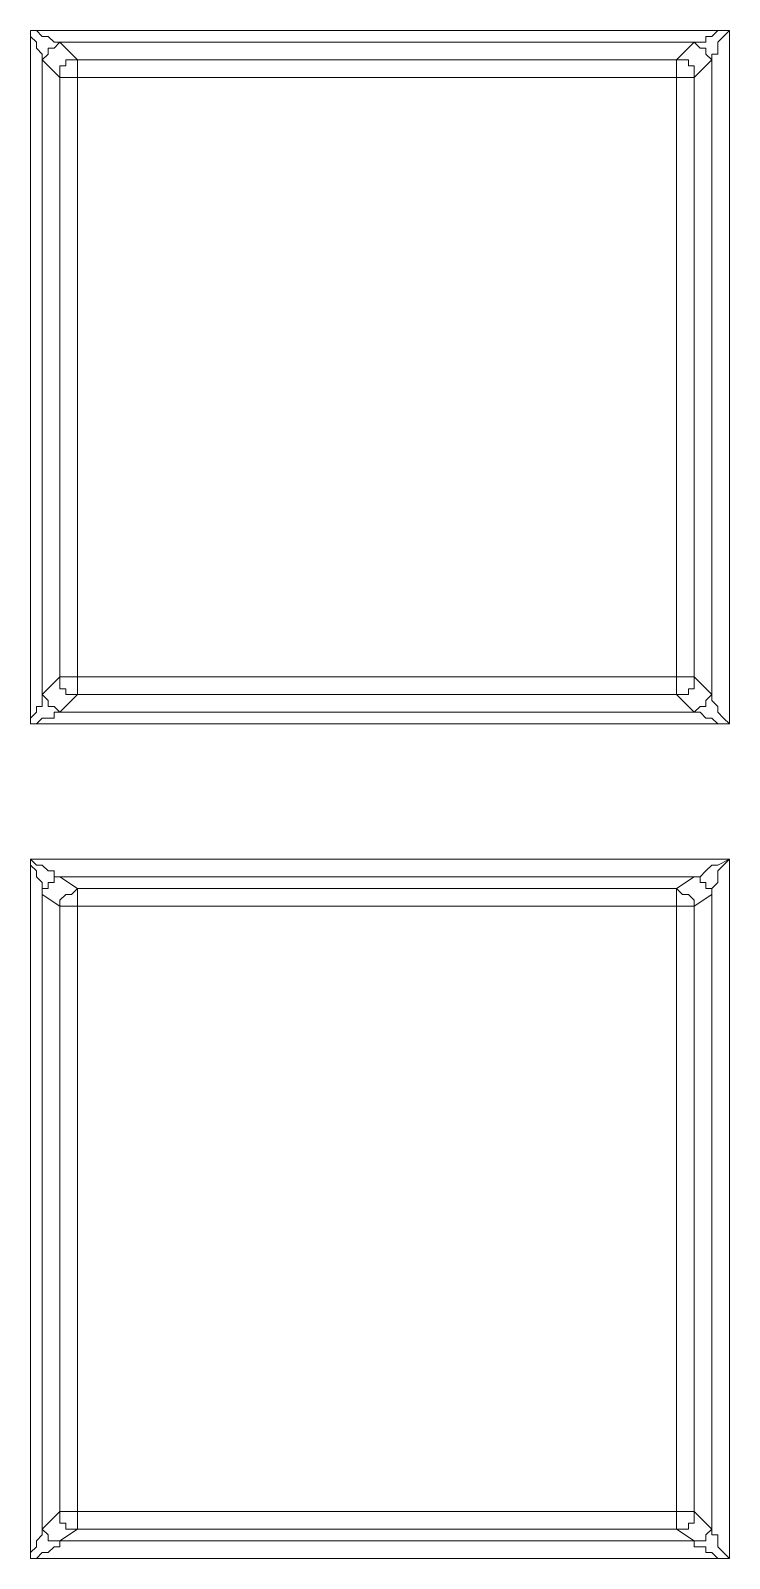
# Model space of a CAD drawing. Header units: centimetres. Extents: x -12.2 to 12.2, y -6.1 to 6.1.
# Drawn here: x -10.753 to -10.334, y -1.219 to -0.302 of the extents above; entities that cross this region are included whole.
import ezdxf

# ---------------------------------------------------------------- set-up
doc = ezdxf.new("R2010")
doc.units = ezdxf.units.CM
doc.header["$MEASUREMENT"] = 0
doc.layers.add('Camada 1', color=7, linetype='Continuous')

msp = doc.modelspace()

# ---------------------------------------------------------------- linework, layer by layer
at = {"layer": 'Camada 1', "lineweight": 9}
for points in [[(-10.75331, -0.3017), (-10.75331, -0.3017), (-10.33351, -0.3017), (-10.33351, -0.3017)], [(-10.75331, -0.71798), (-10.75331, -0.71798), (-10.75331, -0.3017), (-10.75331, -0.3017)], [(-10.33351, -0.3017), (-10.33351, -0.3017), (-10.33351, -0.71798), (-10.33351, -0.71798)], [(-10.35467, -0.30876), (-10.35467, -0.30876), (-10.73567, -0.30876), (-10.73567, -0.30876)], [(-10.73567, -0.30876), (-10.73567, -0.30876), (-10.72509, -0.31934), (-10.72509, -0.31934)], [(-10.36526, -0.31934), (-10.36526, -0.31934), (-10.35467, -0.30876), (-10.35467, -0.30876)], [(-10.74626, -0.31934), (-10.74626, -0.31934), (-10.74626, -0.70034), (-10.74626, -0.70034)], [(-10.73567, -0.32992), (-10.73567, -0.32992), (-10.74626, -0.31934), (-10.74626, -0.31934)], [(-10.72509, -0.31934), (-10.72509, -0.31934), (-10.36526, -0.31934), (-10.36526, -0.31934)], [(-10.34409, -0.31934), (-10.34409, -0.31934), (-10.35467, -0.32992), (-10.35467, -0.32992)], [(-10.34409, -0.70034), (-10.34409, -0.70034), (-10.34409, -0.31934), (-10.34409, -0.31934)], [(-10.73567, -0.68976), (-10.73567, -0.68976), (-10.73567, -0.32992), (-10.73567, -0.32992)], [(-10.36526, -0.32992), (-10.36526, -0.32992), (-10.72509, -0.32992), (-10.72509, -0.32992)], [(-10.72509, -0.32992), (-10.72509, -0.32992), (-10.72509, -0.68976), (-10.72509, -0.68976)], [(-10.36526, -0.68976), (-10.36526, -0.68976), (-10.36526, -0.32992), (-10.36526, -0.32992)], [(-10.35467, -0.32992), (-10.35467, -0.32992), (-10.35467, -0.68976), (-10.35467, -0.68976)], [(-10.74626, -0.70034), (-10.74626, -0.70034), (-10.73567, -0.68976), (-10.73567, -0.68976)], [(-10.72509, -0.68976), (-10.72509, -0.68976), (-10.36526, -0.68976), (-10.36526, -0.68976)], [(-10.35467, -0.68976), (-10.35467, -0.68976), (-10.34409, -0.70034), (-10.34409, -0.70034)], [(-10.72509, -0.70034), (-10.72509, -0.70034), (-10.73567, -0.71092), (-10.73567, -0.71092)], [(-10.36526, -0.70034), (-10.36526, -0.70034), (-10.72509, -0.70034), (-10.72509, -0.70034)], [(-10.35467, -0.71092), (-10.35467, -0.71092), (-10.36526, -0.70034), (-10.36526, -0.70034)], [(-10.73567, -0.71092), (-10.73567, -0.71092), (-10.35467, -0.71092), (-10.35467, -0.71092)], [(-10.33351, -0.71798), (-10.33351, -0.71798), (-10.75331, -0.71798), (-10.75331, -0.71798)], [(-10.75331, -0.79912), (-10.75331, -0.79912), (-10.33351, -0.79912), (-10.33351, -0.79912)], [(-10.75331, -1.21892), (-10.75331, -1.21892), (-10.75331, -0.79912), (-10.75331, -0.79912)], [(-10.33351, -0.79912), (-10.33351, -0.79912), (-10.33351, -1.21892), (-10.33351, -1.21892)], [(-10.35467, -0.8097), (-10.35467, -0.8097), (-10.73567, -0.8097), (-10.73567, -0.8097)], [(-10.73567, -0.8097), (-10.73567, -0.8097), (-10.72509, -0.81676), (-10.72509, -0.81676)], [(-10.36526, -0.81676), (-10.36526, -0.81676), (-10.35467, -0.8097), (-10.35467, -0.8097)], [(-10.74626, -0.82028), (-10.74626, -0.82028), (-10.74626, -1.20128), (-10.74626, -1.20128)], [(-10.73567, -0.82734), (-10.73567, -0.82734), (-10.74626, -0.82028), (-10.74626, -0.82028)], [(-10.72509, -0.81676), (-10.72509, -0.81676), (-10.36526, -0.81676), (-10.36526, -0.81676)], [(-10.34409, -0.82028), (-10.34409, -0.82028), (-10.35467, -0.82734), (-10.35467, -0.82734)], [(-10.34409, -1.20128), (-10.34409, -1.20128), (-10.34409, -0.82028), (-10.34409, -0.82028)], [(-10.73567, -1.1907), (-10.73567, -1.1907), (-10.73567, -0.82734), (-10.73567, -0.82734)], [(-10.36526, -0.82734), (-10.36526, -0.82734), (-10.72509, -0.82734), (-10.72509, -0.82734)], [(-10.72509, -0.82734), (-10.72509, -0.82734), (-10.72509, -1.1907), (-10.72509, -1.1907)], [(-10.36526, -1.1907), (-10.36526, -1.1907), (-10.36526, -0.82734), (-10.36526, -0.82734)], [(-10.35467, -0.82734), (-10.35467, -0.82734), (-10.35467, -1.1907), (-10.35467, -1.1907)], [(-10.74626, -1.20128), (-10.74626, -1.20128), (-10.73567, -1.1907), (-10.73567, -1.1907)], [(-10.72509, -1.1907), (-10.72509, -1.1907), (-10.36526, -1.1907), (-10.36526, -1.1907)], [(-10.35467, -1.1907), (-10.35467, -1.1907), (-10.34409, -1.20128), (-10.34409, -1.20128)], [(-10.72509, -1.20128), (-10.72509, -1.20128), (-10.73567, -1.20834), (-10.73567, -1.20834)], [(-10.36526, -1.20128), (-10.36526, -1.20128), (-10.72509, -1.20128), (-10.72509, -1.20128)], [(-10.35467, -1.20834), (-10.35467, -1.20834), (-10.36526, -1.20128), (-10.36526, -1.20128)], [(-10.73567, -1.20834), (-10.73567, -1.20834), (-10.35467, -1.20834), (-10.35467, -1.20834)], [(-10.33351, -1.21892), (-10.33351, -1.21892), (-10.75331, -1.21892), (-10.75331, -1.21892)]]:
    msp.add_open_spline(points, degree=3, dxfattribs=at)
for points, knots in [([(-10.75331, -0.3017), (-10.75331, -0.3017), (-10.74979, -0.3017), (-10.74979, -0.3017), (-10.74979, -0.3017), (-10.74626, -0.30523), (-10.74626, -0.30523), (-10.74626, -0.30523), (-10.74273, -0.30523), (-10.74273, -0.30523), (-10.74273, -0.30523), (-10.7392, -0.30876), (-10.7392, -0.30876), (-10.7392, -0.30876), (-10.73567, -0.30876), (-10.73567, -0.30876)], [0, 0, 0, 0, 0.2, 0.2, 0.2, 0.4, 0.4, 0.4, 0.6, 0.6, 0.6, 0.8, 0.8, 0.8, 1, 1, 1, 1]), ([(-10.74626, -0.31934), (-10.74626, -0.31934), (-10.74626, -0.31934), (-10.74626, -0.31934), (-10.74626, -0.31934), (-10.74626, -0.31581), (-10.74626, -0.31581), (-10.74626, -0.31581), (-10.74979, -0.31228), (-10.74979, -0.31228), (-10.74979, -0.31228), (-10.74979, -0.30876), (-10.74979, -0.30876), (-10.74979, -0.30876), (-10.75331, -0.30523), (-10.75331, -0.30523), (-10.75331, -0.30523), (-10.75331, -0.3017), (-10.75331, -0.3017)], [0, 0, 0, 0, 0.166667, 0.166667, 0.166667, 0.333333, 0.333333, 0.333333, 0.5, 0.5, 0.5, 0.666667, 0.666667, 0.666667, 0.833333, 0.833333, 0.833333, 1, 1, 1, 1]), ([(-10.35467, -0.30876), (-10.35467, -0.30876), (-10.35467, -0.30876), (-10.35467, -0.30876), (-10.35467, -0.30876), (-10.35115, -0.30876), (-10.35115, -0.30876), (-10.35115, -0.30876), (-10.34762, -0.30876), (-10.34762, -0.30876), (-10.34762, -0.30876), (-10.34762, -0.30523), (-10.34762, -0.30523), (-10.34762, -0.30523), (-10.34409, -0.30523), (-10.34409, -0.30523), (-10.34409, -0.30523), (-10.34056, -0.3017), (-10.34056, -0.3017), (-10.34056, -0.3017), (-10.33351, -0.3017), (-10.33351, -0.3017)], [0, 0, 0, 0, 0.142857, 0.142857, 0.142857, 0.285714, 0.285714, 0.285714, 0.428571, 0.428571, 0.428571, 0.571429, 0.571429, 0.571429, 0.714286, 0.714286, 0.714286, 0.857143, 0.857143, 0.857143, 1, 1, 1, 1]), ([(-10.33351, -0.3017), (-10.33351, -0.3017), (-10.33704, -0.30523), (-10.33704, -0.30523), (-10.33704, -0.30523), (-10.34056, -0.30876), (-10.34056, -0.30876), (-10.34056, -0.30876), (-10.34056, -0.31228), (-10.34056, -0.31228), (-10.34056, -0.31228), (-10.34056, -0.31581), (-10.34056, -0.31581), (-10.34056, -0.31581), (-10.34409, -0.31581), (-10.34409, -0.31581), (-10.34409, -0.31581), (-10.34409, -0.31934), (-10.34409, -0.31934)], [0, 0, 0, 0, 0.166667, 0.166667, 0.166667, 0.333333, 0.333333, 0.333333, 0.5, 0.5, 0.5, 0.666667, 0.666667, 0.666667, 0.833333, 0.833333, 0.833333, 1, 1, 1, 1]), ([(-10.74626, -0.31934), (-10.74626, -0.31934), (-10.74626, -0.31934), (-10.74626, -0.31934), (-10.74626, -0.31934), (-10.74273, -0.31581), (-10.74273, -0.31581), (-10.74273, -0.31581), (-10.74273, -0.31228), (-10.74273, -0.31228), (-10.74273, -0.31228), (-10.7392, -0.31228), (-10.7392, -0.31228), (-10.7392, -0.31228), (-10.73567, -0.30876), (-10.73567, -0.30876)], [0, 0, 0, 0, 0.2, 0.2, 0.2, 0.4, 0.4, 0.4, 0.6, 0.6, 0.6, 0.8, 0.8, 0.8, 1, 1, 1, 1]), ([(-10.34409, -0.31934), (-10.34409, -0.31934), (-10.34409, -0.31934), (-10.34409, -0.31934), (-10.34409, -0.31934), (-10.34762, -0.31581), (-10.34762, -0.31581), (-10.34762, -0.31581), (-10.34762, -0.31228), (-10.34762, -0.31228), (-10.34762, -0.31228), (-10.35115, -0.31228), (-10.35115, -0.31228), (-10.35115, -0.31228), (-10.35467, -0.30876), (-10.35467, -0.30876)], [0, 0, 0, 0, 0.2, 0.2, 0.2, 0.4, 0.4, 0.4, 0.6, 0.6, 0.6, 0.8, 0.8, 0.8, 1, 1, 1, 1]), ([(-10.73567, -0.32992), (-10.73567, -0.32992), (-10.73567, -0.3264), (-10.73567, -0.3264), (-10.73567, -0.3264), (-10.73567, -0.32287), (-10.73567, -0.32287), (-10.73567, -0.32287), (-10.73215, -0.32287), (-10.73215, -0.32287), (-10.73215, -0.32287), (-10.73215, -0.31934), (-10.73215, -0.31934), (-10.73215, -0.31934), (-10.72862, -0.31934), (-10.72862, -0.31934), (-10.72862, -0.31934), (-10.72509, -0.31934), (-10.72509, -0.31934)], [0, 0, 0, 0, 0.166667, 0.166667, 0.166667, 0.333333, 0.333333, 0.333333, 0.5, 0.5, 0.5, 0.666667, 0.666667, 0.666667, 0.833333, 0.833333, 0.833333, 1, 1, 1, 1]), ([(-10.72509, -0.32992), (-10.72509, -0.32992), (-10.72509, -0.3264), (-10.72509, -0.3264), (-10.72509, -0.3264), (-10.72509, -0.32287), (-10.72509, -0.32287), (-10.72509, -0.32287), (-10.72509, -0.31934), (-10.72509, -0.31934)], [0, 0, 0, 0, 0.333333, 0.333333, 0.333333, 0.666667, 0.666667, 0.666667, 1, 1, 1, 1]), ([(-10.35467, -0.32992), (-10.35467, -0.32992), (-10.35467, -0.3264), (-10.35467, -0.3264), (-10.35467, -0.3264), (-10.35467, -0.32287), (-10.35467, -0.32287), (-10.35467, -0.32287), (-10.3582, -0.32287), (-10.3582, -0.32287), (-10.3582, -0.32287), (-10.3582, -0.31934), (-10.3582, -0.31934), (-10.3582, -0.31934), (-10.36173, -0.31934), (-10.36173, -0.31934), (-10.36173, -0.31934), (-10.36526, -0.31934), (-10.36526, -0.31934)], [0, 0, 0, 0, 0.166667, 0.166667, 0.166667, 0.333333, 0.333333, 0.333333, 0.5, 0.5, 0.5, 0.666667, 0.666667, 0.666667, 0.833333, 0.833333, 0.833333, 1, 1, 1, 1]), ([(-10.36526, -0.32992), (-10.36526, -0.32992), (-10.36526, -0.3264), (-10.36526, -0.3264), (-10.36526, -0.3264), (-10.36526, -0.32287), (-10.36526, -0.32287), (-10.36526, -0.32287), (-10.36526, -0.31934), (-10.36526, -0.31934)], [0, 0, 0, 0, 0.333333, 0.333333, 0.333333, 0.666667, 0.666667, 0.666667, 1, 1, 1, 1]), ([(-10.73567, -0.32992), (-10.73567, -0.32992), (-10.73567, -0.32992), (-10.73567, -0.32992), (-10.73567, -0.32992), (-10.73215, -0.32992), (-10.73215, -0.32992), (-10.73215, -0.32992), (-10.72862, -0.32992), (-10.72862, -0.32992), (-10.72862, -0.32992), (-10.72509, -0.32992), (-10.72509, -0.32992)], [0, 0, 0, 0, 0.25, 0.25, 0.25, 0.5, 0.5, 0.5, 0.75, 0.75, 0.75, 1, 1, 1, 1]), ([(-10.36526, -0.32992), (-10.36526, -0.32992), (-10.36173, -0.32992), (-10.36173, -0.32992), (-10.36173, -0.32992), (-10.3582, -0.32992), (-10.3582, -0.32992), (-10.3582, -0.32992), (-10.35467, -0.32992), (-10.35467, -0.32992)], [0, 0, 0, 0, 0.333333, 0.333333, 0.333333, 0.666667, 0.666667, 0.666667, 1, 1, 1, 1]), ([(-10.73567, -0.68976), (-10.73567, -0.68976), (-10.73567, -0.69328), (-10.73567, -0.69328), (-10.73567, -0.69328), (-10.73567, -0.69681), (-10.73567, -0.69681), (-10.73567, -0.69681), (-10.73215, -0.69681), (-10.73215, -0.69681), (-10.73215, -0.69681), (-10.73215, -0.70034), (-10.73215, -0.70034), (-10.73215, -0.70034), (-10.72862, -0.70034), (-10.72862, -0.70034), (-10.72862, -0.70034), (-10.72509, -0.70034), (-10.72509, -0.70034)], [0, 0, 0, 0, 0.166667, 0.166667, 0.166667, 0.333333, 0.333333, 0.333333, 0.5, 0.5, 0.5, 0.666667, 0.666667, 0.666667, 0.833333, 0.833333, 0.833333, 1, 1, 1, 1]), ([(-10.73567, -0.68976), (-10.73567, -0.68976), (-10.73567, -0.68976), (-10.73567, -0.68976), (-10.73567, -0.68976), (-10.73215, -0.68976), (-10.73215, -0.68976), (-10.73215, -0.68976), (-10.72862, -0.68976), (-10.72862, -0.68976), (-10.72862, -0.68976), (-10.72509, -0.68976), (-10.72509, -0.68976)], [0, 0, 0, 0, 0.25, 0.25, 0.25, 0.5, 0.5, 0.5, 0.75, 0.75, 0.75, 1, 1, 1, 1]), ([(-10.72509, -0.70034), (-10.72509, -0.70034), (-10.72509, -0.70034), (-10.72509, -0.70034), (-10.72509, -0.70034), (-10.72509, -0.69681), (-10.72509, -0.69681), (-10.72509, -0.69681), (-10.72509, -0.69328), (-10.72509, -0.69328), (-10.72509, -0.69328), (-10.72509, -0.68976), (-10.72509, -0.68976)], [0, 0, 0, 0, 0.25, 0.25, 0.25, 0.5, 0.5, 0.5, 0.75, 0.75, 0.75, 1, 1, 1, 1]), ([(-10.36526, -0.70034), (-10.36526, -0.70034), (-10.36173, -0.70034), (-10.36173, -0.70034), (-10.36173, -0.70034), (-10.3582, -0.70034), (-10.3582, -0.70034), (-10.3582, -0.70034), (-10.3582, -0.69681), (-10.3582, -0.69681), (-10.3582, -0.69681), (-10.35467, -0.69681), (-10.35467, -0.69681), (-10.35467, -0.69681), (-10.35467, -0.69328), (-10.35467, -0.69328), (-10.35467, -0.69328), (-10.35467, -0.68976), (-10.35467, -0.68976)], [0, 0, 0, 0, 0.166667, 0.166667, 0.166667, 0.333333, 0.333333, 0.333333, 0.5, 0.5, 0.5, 0.666667, 0.666667, 0.666667, 0.833333, 0.833333, 0.833333, 1, 1, 1, 1]), ([(-10.36526, -0.70034), (-10.36526, -0.70034), (-10.36526, -0.70034), (-10.36526, -0.70034), (-10.36526, -0.70034), (-10.36526, -0.69681), (-10.36526, -0.69681), (-10.36526, -0.69681), (-10.36526, -0.69328), (-10.36526, -0.69328), (-10.36526, -0.69328), (-10.36526, -0.68976), (-10.36526, -0.68976)], [0, 0, 0, 0, 0.25, 0.25, 0.25, 0.5, 0.5, 0.5, 0.75, 0.75, 0.75, 1, 1, 1, 1]), ([(-10.36526, -0.68976), (-10.36526, -0.68976), (-10.36173, -0.68976), (-10.36173, -0.68976), (-10.36173, -0.68976), (-10.3582, -0.68976), (-10.3582, -0.68976), (-10.3582, -0.68976), (-10.35467, -0.68976), (-10.35467, -0.68976)], [0, 0, 0, 0, 0.333333, 0.333333, 0.333333, 0.666667, 0.666667, 0.666667, 1, 1, 1, 1]), ([(-10.75331, -0.71798), (-10.75331, -0.71798), (-10.75331, -0.71445), (-10.75331, -0.71445), (-10.75331, -0.71445), (-10.74979, -0.71092), (-10.74979, -0.71092), (-10.74979, -0.71092), (-10.74979, -0.70739), (-10.74979, -0.70739), (-10.74979, -0.70739), (-10.74626, -0.70739), (-10.74626, -0.70739), (-10.74626, -0.70739), (-10.74626, -0.70387), (-10.74626, -0.70387), (-10.74626, -0.70387), (-10.74626, -0.70034), (-10.74626, -0.70034)], [0, 0, 0, 0, 0.166667, 0.166667, 0.166667, 0.333333, 0.333333, 0.333333, 0.5, 0.5, 0.5, 0.666667, 0.666667, 0.666667, 0.833333, 0.833333, 0.833333, 1, 1, 1, 1]), ([(-10.74626, -0.70034), (-10.74626, -0.70034), (-10.74626, -0.70034), (-10.74626, -0.70034), (-10.74626, -0.70034), (-10.74273, -0.70387), (-10.74273, -0.70387), (-10.74273, -0.70387), (-10.74273, -0.70739), (-10.74273, -0.70739), (-10.74273, -0.70739), (-10.7392, -0.70739), (-10.7392, -0.70739), (-10.7392, -0.70739), (-10.73567, -0.71092), (-10.73567, -0.71092)], [0, 0, 0, 0, 0.2, 0.2, 0.2, 0.4, 0.4, 0.4, 0.6, 0.6, 0.6, 0.8, 0.8, 0.8, 1, 1, 1, 1]), ([(-10.35467, -0.71092), (-10.35467, -0.71092), (-10.35467, -0.71092), (-10.35467, -0.71092), (-10.35467, -0.71092), (-10.35115, -0.70739), (-10.35115, -0.70739), (-10.35115, -0.70739), (-10.34762, -0.70739), (-10.34762, -0.70739), (-10.34762, -0.70739), (-10.34762, -0.70387), (-10.34762, -0.70387), (-10.34762, -0.70387), (-10.34409, -0.70034), (-10.34409, -0.70034)], [0, 0, 0, 0, 0.2, 0.2, 0.2, 0.4, 0.4, 0.4, 0.6, 0.6, 0.6, 0.8, 0.8, 0.8, 1, 1, 1, 1]), ([(-10.34409, -0.70034), (-10.34409, -0.70034), (-10.34409, -0.70034), (-10.34409, -0.70034), (-10.34409, -0.70034), (-10.34409, -0.70387), (-10.34409, -0.70387), (-10.34409, -0.70387), (-10.34056, -0.70739), (-10.34056, -0.70739), (-10.34056, -0.70739), (-10.34056, -0.71092), (-10.34056, -0.71092), (-10.34056, -0.71092), (-10.33704, -0.71445), (-10.33704, -0.71445), (-10.33704, -0.71445), (-10.33351, -0.71798), (-10.33351, -0.71798)], [0, 0, 0, 0, 0.166667, 0.166667, 0.166667, 0.333333, 0.333333, 0.333333, 0.5, 0.5, 0.5, 0.666667, 0.666667, 0.666667, 0.833333, 0.833333, 0.833333, 1, 1, 1, 1]), ([(-10.73567, -0.71092), (-10.73567, -0.71092), (-10.73567, -0.71092), (-10.73567, -0.71092), (-10.73567, -0.71092), (-10.7392, -0.71092), (-10.7392, -0.71092), (-10.7392, -0.71092), (-10.7392, -0.71445), (-10.7392, -0.71445), (-10.7392, -0.71445), (-10.74273, -0.71445), (-10.74273, -0.71445), (-10.74273, -0.71445), (-10.74626, -0.71445), (-10.74626, -0.71445), (-10.74626, -0.71445), (-10.74979, -0.71798), (-10.74979, -0.71798), (-10.74979, -0.71798), (-10.75331, -0.71798), (-10.75331, -0.71798)], [0, 0, 0, 0, 0.142857, 0.142857, 0.142857, 0.285714, 0.285714, 0.285714, 0.428571, 0.428571, 0.428571, 0.571429, 0.571429, 0.571429, 0.714286, 0.714286, 0.714286, 0.857143, 0.857143, 0.857143, 1, 1, 1, 1]), ([(-10.33351, -0.71798), (-10.33351, -0.71798), (-10.34056, -0.71798), (-10.34056, -0.71798), (-10.34056, -0.71798), (-10.34409, -0.71445), (-10.34409, -0.71445), (-10.34409, -0.71445), (-10.34762, -0.71445), (-10.34762, -0.71445), (-10.34762, -0.71445), (-10.35115, -0.71092), (-10.35115, -0.71092), (-10.35115, -0.71092), (-10.35467, -0.71092), (-10.35467, -0.71092)], [0, 0, 0, 0, 0.2, 0.2, 0.2, 0.4, 0.4, 0.4, 0.6, 0.6, 0.6, 0.8, 0.8, 0.8, 1, 1, 1, 1]), ([(-10.75331, -0.79912), (-10.75331, -0.79912), (-10.74979, -0.80265), (-10.74979, -0.80265), (-10.74979, -0.80265), (-10.74626, -0.80265), (-10.74626, -0.80265), (-10.74626, -0.80265), (-10.74273, -0.80617), (-10.74273, -0.80617), (-10.74273, -0.80617), (-10.7392, -0.80617), (-10.7392, -0.80617), (-10.7392, -0.80617), (-10.7392, -0.8097), (-10.7392, -0.8097), (-10.7392, -0.8097), (-10.73567, -0.8097), (-10.73567, -0.8097)], [0, 0, 0, 0, 0.166667, 0.166667, 0.166667, 0.333333, 0.333333, 0.333333, 0.5, 0.5, 0.5, 0.666667, 0.666667, 0.666667, 0.833333, 0.833333, 0.833333, 1, 1, 1, 1]), ([(-10.74626, -0.82028), (-10.74626, -0.82028), (-10.74626, -0.82028), (-10.74626, -0.82028), (-10.74626, -0.82028), (-10.74626, -0.81676), (-10.74626, -0.81676), (-10.74626, -0.81676), (-10.74626, -0.81323), (-10.74626, -0.81323), (-10.74626, -0.81323), (-10.74979, -0.8097), (-10.74979, -0.8097), (-10.74979, -0.8097), (-10.74979, -0.80617), (-10.74979, -0.80617), (-10.74979, -0.80617), (-10.75331, -0.80265), (-10.75331, -0.80265), (-10.75331, -0.80265), (-10.75331, -0.79912), (-10.75331, -0.79912)], [0, 0, 0, 0, 0.142857, 0.142857, 0.142857, 0.285714, 0.285714, 0.285714, 0.428571, 0.428571, 0.428571, 0.571429, 0.571429, 0.571429, 0.714286, 0.714286, 0.714286, 0.857143, 0.857143, 0.857143, 1, 1, 1, 1]), ([(-10.35467, -0.8097), (-10.35467, -0.8097), (-10.35467, -0.8097), (-10.35467, -0.8097), (-10.35467, -0.8097), (-10.35115, -0.8097), (-10.35115, -0.8097), (-10.35115, -0.8097), (-10.34762, -0.80617), (-10.34762, -0.80617), (-10.34762, -0.80617), (-10.34409, -0.80265), (-10.34409, -0.80265), (-10.34409, -0.80265), (-10.34056, -0.80265), (-10.34056, -0.80265), (-10.34056, -0.80265), (-10.33351, -0.79912), (-10.33351, -0.79912)], [0, 0, 0, 0, 0.166667, 0.166667, 0.166667, 0.333333, 0.333333, 0.333333, 0.5, 0.5, 0.5, 0.666667, 0.666667, 0.666667, 0.833333, 0.833333, 0.833333, 1, 1, 1, 1]), ([(-10.33351, -0.79912), (-10.33351, -0.79912), (-10.33704, -0.80265), (-10.33704, -0.80265), (-10.33704, -0.80265), (-10.34056, -0.80617), (-10.34056, -0.80617), (-10.34056, -0.80617), (-10.34056, -0.8097), (-10.34056, -0.8097), (-10.34056, -0.8097), (-10.34056, -0.81323), (-10.34056, -0.81323), (-10.34056, -0.81323), (-10.34409, -0.81676), (-10.34409, -0.81676), (-10.34409, -0.81676), (-10.34409, -0.82028), (-10.34409, -0.82028)], [0, 0, 0, 0, 0.166667, 0.166667, 0.166667, 0.333333, 0.333333, 0.333333, 0.5, 0.5, 0.5, 0.666667, 0.666667, 0.666667, 0.833333, 0.833333, 0.833333, 1, 1, 1, 1]), ([(-10.74626, -0.82028), (-10.74626, -0.82028), (-10.74626, -0.81676), (-10.74626, -0.81676), (-10.74626, -0.81676), (-10.74273, -0.81676), (-10.74273, -0.81676), (-10.74273, -0.81676), (-10.74273, -0.81323), (-10.74273, -0.81323), (-10.74273, -0.81323), (-10.7392, -0.81323), (-10.7392, -0.81323), (-10.7392, -0.81323), (-10.7392, -0.8097), (-10.7392, -0.8097), (-10.7392, -0.8097), (-10.73567, -0.8097), (-10.73567, -0.8097)], [0, 0, 0, 0, 0.166667, 0.166667, 0.166667, 0.333333, 0.333333, 0.333333, 0.5, 0.5, 0.5, 0.666667, 0.666667, 0.666667, 0.833333, 0.833333, 0.833333, 1, 1, 1, 1]), ([(-10.34409, -0.82028), (-10.34409, -0.82028), (-10.34409, -0.81676), (-10.34409, -0.81676), (-10.34409, -0.81676), (-10.34762, -0.81676), (-10.34762, -0.81676), (-10.34762, -0.81676), (-10.34762, -0.81323), (-10.34762, -0.81323), (-10.34762, -0.81323), (-10.35115, -0.81323), (-10.35115, -0.81323), (-10.35115, -0.81323), (-10.35115, -0.8097), (-10.35115, -0.8097), (-10.35115, -0.8097), (-10.35467, -0.8097), (-10.35467, -0.8097)], [0, 0, 0, 0, 0.166667, 0.166667, 0.166667, 0.333333, 0.333333, 0.333333, 0.5, 0.5, 0.5, 0.666667, 0.666667, 0.666667, 0.833333, 0.833333, 0.833333, 1, 1, 1, 1]), ([(-10.73567, -0.82734), (-10.73567, -0.82734), (-10.73567, -0.82734), (-10.73567, -0.82734), (-10.73567, -0.82734), (-10.73567, -0.82381), (-10.73567, -0.82381), (-10.73567, -0.82381), (-10.73215, -0.82028), (-10.73215, -0.82028), (-10.73215, -0.82028), (-10.72862, -0.82028), (-10.72862, -0.82028), (-10.72862, -0.82028), (-10.72509, -0.81676), (-10.72509, -0.81676)], [0, 0, 0, 0, 0.2, 0.2, 0.2, 0.4, 0.4, 0.4, 0.6, 0.6, 0.6, 0.8, 0.8, 0.8, 1, 1, 1, 1]), ([(-10.72509, -0.82734), (-10.72509, -0.82734), (-10.72509, -0.82734), (-10.72509, -0.82734), (-10.72509, -0.82734), (-10.72509, -0.82381), (-10.72509, -0.82381), (-10.72509, -0.82381), (-10.72509, -0.82028), (-10.72509, -0.82028), (-10.72509, -0.82028), (-10.72509, -0.81676), (-10.72509, -0.81676)], [0, 0, 0, 0, 0.25, 0.25, 0.25, 0.5, 0.5, 0.5, 0.75, 0.75, 0.75, 1, 1, 1, 1]), ([(-10.35467, -0.82734), (-10.35467, -0.82734), (-10.35467, -0.82734), (-10.35467, -0.82734), (-10.35467, -0.82734), (-10.35467, -0.82381), (-10.35467, -0.82381), (-10.35467, -0.82381), (-10.3582, -0.82028), (-10.3582, -0.82028), (-10.3582, -0.82028), (-10.36173, -0.82028), (-10.36173, -0.82028), (-10.36173, -0.82028), (-10.36526, -0.81676), (-10.36526, -0.81676)], [0, 0, 0, 0, 0.2, 0.2, 0.2, 0.4, 0.4, 0.4, 0.6, 0.6, 0.6, 0.8, 0.8, 0.8, 1, 1, 1, 1]), ([(-10.36526, -0.82734), (-10.36526, -0.82734), (-10.36526, -0.82734), (-10.36526, -0.82734), (-10.36526, -0.82734), (-10.36526, -0.82381), (-10.36526, -0.82381), (-10.36526, -0.82381), (-10.36526, -0.82028), (-10.36526, -0.82028), (-10.36526, -0.82028), (-10.36526, -0.81676), (-10.36526, -0.81676)], [0, 0, 0, 0, 0.25, 0.25, 0.25, 0.5, 0.5, 0.5, 0.75, 0.75, 0.75, 1, 1, 1, 1]), ([(-10.73567, -0.82734), (-10.73567, -0.82734), (-10.73567, -0.82734), (-10.73567, -0.82734), (-10.73567, -0.82734), (-10.73215, -0.82734), (-10.73215, -0.82734), (-10.73215, -0.82734), (-10.72862, -0.82734), (-10.72862, -0.82734), (-10.72862, -0.82734), (-10.72509, -0.82734), (-10.72509, -0.82734)], [0, 0, 0, 0, 0.25, 0.25, 0.25, 0.5, 0.5, 0.5, 0.75, 0.75, 0.75, 1, 1, 1, 1]), ([(-10.36526, -0.82734), (-10.36526, -0.82734), (-10.36173, -0.82734), (-10.36173, -0.82734), (-10.36173, -0.82734), (-10.3582, -0.82734), (-10.3582, -0.82734), (-10.3582, -0.82734), (-10.35467, -0.82734), (-10.35467, -0.82734)], [0, 0, 0, 0, 0.333333, 0.333333, 0.333333, 0.666667, 0.666667, 0.666667, 1, 1, 1, 1]), ([(-10.73567, -1.1907), (-10.73567, -1.1907), (-10.73567, -1.19423), (-10.73567, -1.19423), (-10.73567, -1.19423), (-10.73567, -1.19776), (-10.73567, -1.19776), (-10.73567, -1.19776), (-10.73215, -1.19776), (-10.73215, -1.19776), (-10.73215, -1.19776), (-10.73215, -1.20128), (-10.73215, -1.20128), (-10.73215, -1.20128), (-10.72862, -1.20128), (-10.72862, -1.20128), (-10.72862, -1.20128), (-10.72509, -1.20128), (-10.72509, -1.20128)], [0, 0, 0, 0, 0.166667, 0.166667, 0.166667, 0.333333, 0.333333, 0.333333, 0.5, 0.5, 0.5, 0.666667, 0.666667, 0.666667, 0.833333, 0.833333, 0.833333, 1, 1, 1, 1]), ([(-10.73567, -1.1907), (-10.73567, -1.1907), (-10.73567, -1.1907), (-10.73567, -1.1907), (-10.73567, -1.1907), (-10.73215, -1.1907), (-10.73215, -1.1907), (-10.73215, -1.1907), (-10.72862, -1.1907), (-10.72862, -1.1907), (-10.72862, -1.1907), (-10.72509, -1.1907), (-10.72509, -1.1907)], [0, 0, 0, 0, 0.25, 0.25, 0.25, 0.5, 0.5, 0.5, 0.75, 0.75, 0.75, 1, 1, 1, 1]), ([(-10.72509, -1.20128), (-10.72509, -1.20128), (-10.72509, -1.20128), (-10.72509, -1.20128), (-10.72509, -1.20128), (-10.72509, -1.19776), (-10.72509, -1.19776), (-10.72509, -1.19776), (-10.72509, -1.19423), (-10.72509, -1.19423), (-10.72509, -1.19423), (-10.72509, -1.1907), (-10.72509, -1.1907)], [0, 0, 0, 0, 0.25, 0.25, 0.25, 0.5, 0.5, 0.5, 0.75, 0.75, 0.75, 1, 1, 1, 1]), ([(-10.36526, -1.20128), (-10.36526, -1.20128), (-10.36173, -1.20128), (-10.36173, -1.20128), (-10.36173, -1.20128), (-10.3582, -1.20128), (-10.3582, -1.20128), (-10.3582, -1.20128), (-10.3582, -1.19776), (-10.3582, -1.19776), (-10.3582, -1.19776), (-10.35467, -1.19776), (-10.35467, -1.19776), (-10.35467, -1.19776), (-10.35467, -1.19423), (-10.35467, -1.19423), (-10.35467, -1.19423), (-10.35467, -1.1907), (-10.35467, -1.1907)], [0, 0, 0, 0, 0.166667, 0.166667, 0.166667, 0.333333, 0.333333, 0.333333, 0.5, 0.5, 0.5, 0.666667, 0.666667, 0.666667, 0.833333, 0.833333, 0.833333, 1, 1, 1, 1]), ([(-10.36526, -1.20128), (-10.36526, -1.20128), (-10.36526, -1.20128), (-10.36526, -1.20128), (-10.36526, -1.20128), (-10.36526, -1.19776), (-10.36526, -1.19776), (-10.36526, -1.19776), (-10.36526, -1.19423), (-10.36526, -1.19423), (-10.36526, -1.19423), (-10.36526, -1.1907), (-10.36526, -1.1907)], [0, 0, 0, 0, 0.25, 0.25, 0.25, 0.5, 0.5, 0.5, 0.75, 0.75, 0.75, 1, 1, 1, 1]), ([(-10.36526, -1.1907), (-10.36526, -1.1907), (-10.36173, -1.1907), (-10.36173, -1.1907), (-10.36173, -1.1907), (-10.3582, -1.1907), (-10.3582, -1.1907), (-10.3582, -1.1907), (-10.35467, -1.1907), (-10.35467, -1.1907)], [0, 0, 0, 0, 0.333333, 0.333333, 0.333333, 0.666667, 0.666667, 0.666667, 1, 1, 1, 1]), ([(-10.75331, -1.21892), (-10.75331, -1.21892), (-10.75331, -1.21539), (-10.75331, -1.21539), (-10.75331, -1.21539), (-10.74979, -1.21187), (-10.74979, -1.21187), (-10.74979, -1.21187), (-10.74979, -1.20834), (-10.74979, -1.20834), (-10.74979, -1.20834), (-10.74626, -1.20481), (-10.74626, -1.20481), (-10.74626, -1.20481), (-10.74626, -1.20128), (-10.74626, -1.20128)], [0, 0, 0, 0, 0.2, 0.2, 0.2, 0.4, 0.4, 0.4, 0.6, 0.6, 0.6, 0.8, 0.8, 0.8, 1, 1, 1, 1]), ([(-10.74626, -1.20128), (-10.74626, -1.20128), (-10.74626, -1.20128), (-10.74626, -1.20128), (-10.74626, -1.20128), (-10.74273, -1.20481), (-10.74273, -1.20481), (-10.74273, -1.20481), (-10.74273, -1.20834), (-10.74273, -1.20834), (-10.74273, -1.20834), (-10.7392, -1.20834), (-10.7392, -1.20834), (-10.7392, -1.20834), (-10.73567, -1.20834), (-10.73567, -1.20834)], [0, 0, 0, 0, 0.2, 0.2, 0.2, 0.4, 0.4, 0.4, 0.6, 0.6, 0.6, 0.8, 0.8, 0.8, 1, 1, 1, 1]), ([(-10.35467, -1.20834), (-10.35467, -1.20834), (-10.35467, -1.20834), (-10.35467, -1.20834), (-10.35467, -1.20834), (-10.35115, -1.20834), (-10.35115, -1.20834), (-10.35115, -1.20834), (-10.34762, -1.20834), (-10.34762, -1.20834), (-10.34762, -1.20834), (-10.34762, -1.20481), (-10.34762, -1.20481), (-10.34762, -1.20481), (-10.34409, -1.20128), (-10.34409, -1.20128)], [0, 0, 0, 0, 0.2, 0.2, 0.2, 0.4, 0.4, 0.4, 0.6, 0.6, 0.6, 0.8, 0.8, 0.8, 1, 1, 1, 1]), ([(-10.34409, -1.20128), (-10.34409, -1.20128), (-10.34409, -1.20128), (-10.34409, -1.20128), (-10.34409, -1.20128), (-10.34409, -1.20481), (-10.34409, -1.20481), (-10.34409, -1.20481), (-10.34056, -1.20481), (-10.34056, -1.20481), (-10.34056, -1.20481), (-10.34056, -1.20834), (-10.34056, -1.20834), (-10.34056, -1.20834), (-10.34056, -1.21187), (-10.34056, -1.21187), (-10.34056, -1.21187), (-10.33704, -1.21539), (-10.33704, -1.21539), (-10.33704, -1.21539), (-10.33351, -1.21892), (-10.33351, -1.21892)], [0, 0, 0, 0, 0.142857, 0.142857, 0.142857, 0.285714, 0.285714, 0.285714, 0.428571, 0.428571, 0.428571, 0.571429, 0.571429, 0.571429, 0.714286, 0.714286, 0.714286, 0.857143, 0.857143, 0.857143, 1, 1, 1, 1]), ([(-10.73567, -1.20834), (-10.73567, -1.20834), (-10.73567, -1.20834), (-10.73567, -1.20834), (-10.73567, -1.20834), (-10.73567, -1.21187), (-10.73567, -1.21187), (-10.73567, -1.21187), (-10.7392, -1.21187), (-10.7392, -1.21187), (-10.7392, -1.21187), (-10.74273, -1.21539), (-10.74273, -1.21539), (-10.74273, -1.21539), (-10.74626, -1.21539), (-10.74626, -1.21539), (-10.74626, -1.21539), (-10.74979, -1.21892), (-10.74979, -1.21892), (-10.74979, -1.21892), (-10.75331, -1.21892), (-10.75331, -1.21892)], [0, 0, 0, 0, 0.142857, 0.142857, 0.142857, 0.285714, 0.285714, 0.285714, 0.428571, 0.428571, 0.428571, 0.571429, 0.571429, 0.571429, 0.714286, 0.714286, 0.714286, 0.857143, 0.857143, 0.857143, 1, 1, 1, 1]), ([(-10.33351, -1.21892), (-10.33351, -1.21892), (-10.34056, -1.21892), (-10.34056, -1.21892), (-10.34056, -1.21892), (-10.34409, -1.21539), (-10.34409, -1.21539), (-10.34409, -1.21539), (-10.34762, -1.21539), (-10.34762, -1.21539), (-10.34762, -1.21539), (-10.34762, -1.21187), (-10.34762, -1.21187), (-10.34762, -1.21187), (-10.35115, -1.21187), (-10.35115, -1.21187), (-10.35115, -1.21187), (-10.35467, -1.21187), (-10.35467, -1.21187), (-10.35467, -1.21187), (-10.35467, -1.20834), (-10.35467, -1.20834)], [0, 0, 0, 0, 0.142857, 0.142857, 0.142857, 0.285714, 0.285714, 0.285714, 0.428571, 0.428571, 0.428571, 0.571429, 0.571429, 0.571429, 0.714286, 0.714286, 0.714286, 0.857143, 0.857143, 0.857143, 1, 1, 1, 1])]:
    msp.add_open_spline(points, degree=3, knots=knots, dxfattribs=at)

doc.saveas('drawing.dxf')
